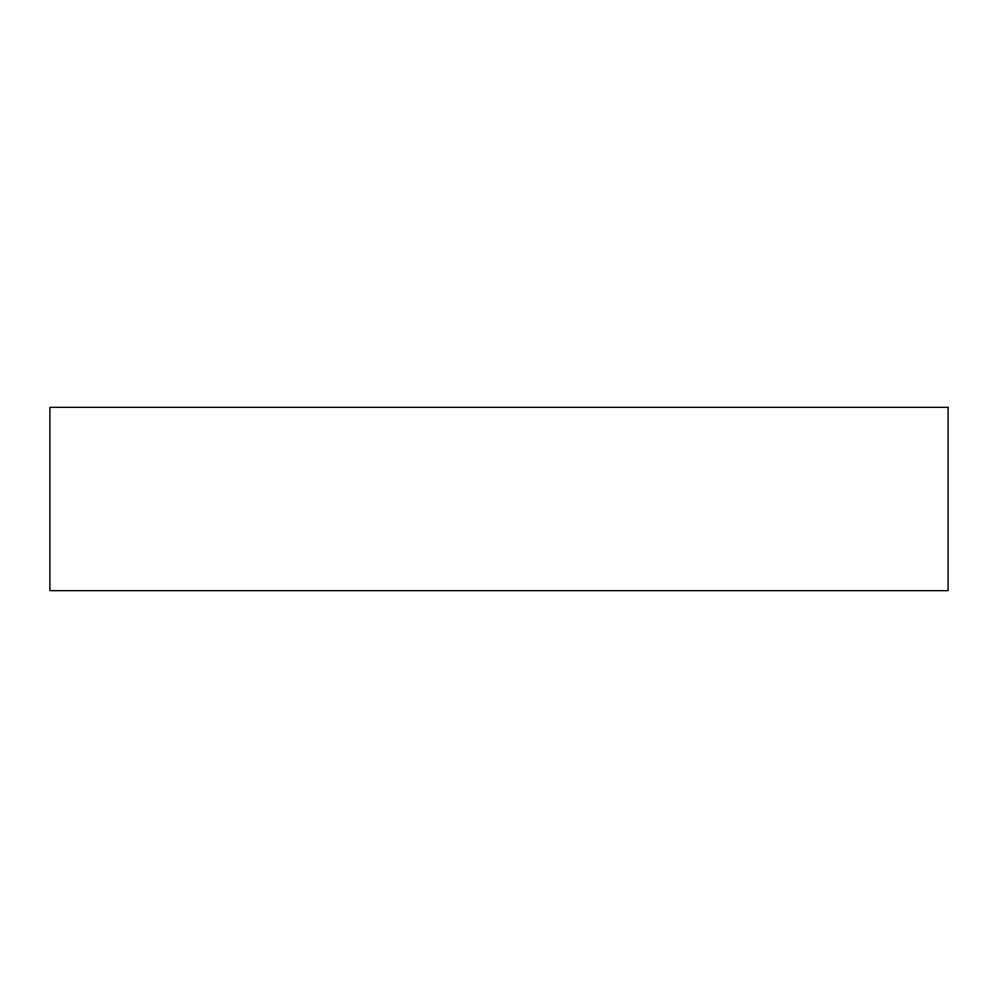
<?xml version="1.0" encoding="UTF-8"?>
<svg xmlns="http://www.w3.org/2000/svg" width="998" height="998" viewBox="0 0 998 998"><rect width="100%" height="100%" fill="white"/><g stroke="black" fill="none" stroke-linecap="round" stroke-linejoin="round"><path stroke-width="1.5" d="M948.1 407.346L49.9 407.346L49.9 590.654L948.1 590.654L948.1 407.346"/></g></svg>
